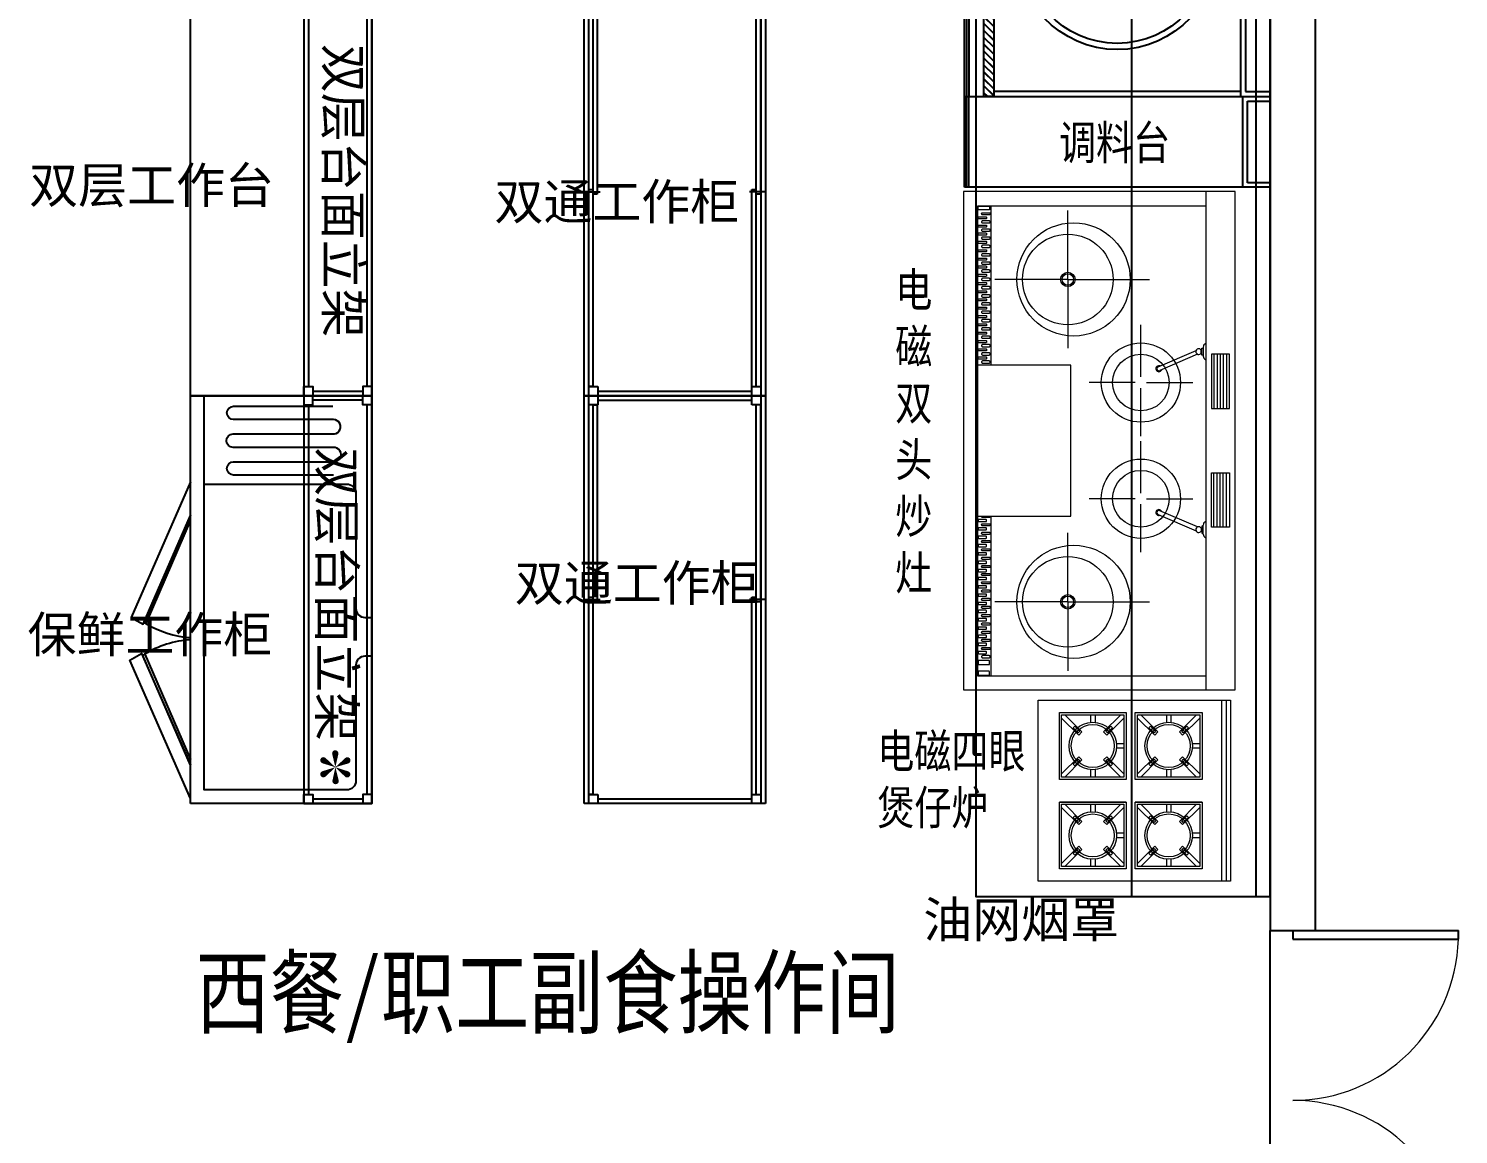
# Model space of a CAD drawing. Extents: x 1158414 to 1597620, y -840005 to -760676.
# Drawn here: x 1525331 to 1531644, y -813699 to -808817 of the extents above; entities that cross this region are included whole.
import ezdxf

# ---------------------------------------------------------------- set-up
doc = ezdxf.new("R2010")
doc.units = 0
doc.header["$LTSCALE"] = 1000
for name, color, linetype in [('PUB_STRM', 4, 'Continuous'), ('PUB_TEXT', 7, 'Continuous'), ('WALL', 6, 'Continuous'), ('WINDOW', 4, 'Continuous'), ('WS_厨房设备', 1, 'Continuous'), ('产品名称', 7, 'Continuous'), ('厨房设备', 7, 'Continuous'), ('家具内线', 8, 'Continuous'), ('新设备', 4, 'Continuous')]:
    doc.layers.add(name, color=color, linetype=linetype)
doc.styles.get("Standard").update_dxf_attribs({"font": '', "width": 0.8})
doc.styles.add('WMF-宋体1', font='')
doc.styles.get('Standard').set_extended_font_data('SimSun')
doc.styles.get('WMF-宋体1').set_extended_font_data('SimSun')

# ---------------------------------------------------------------- blocks, each defined once
blk = doc.blocks.new('*U39')
at = {"linetype": 'Continuous'}
for p, q in [((0, 0), (0, 800)), ((0, 800), (1800, 800)), ((1800, 800), (1800, 0)), ((1800, 0), (0, 0))]:
    blk.add_line(p, q, dxfattribs=at)
at = {"color": 1, "linetype": 'Continuous'}
blk.add_line((0, 800), (1800, 800), dxfattribs=at)
at = {"color": 252}
for p, q in [((0, 780), (40, 780)), ((0, 780), (1800, 780)), ((40, 780), (40, 740)), ((40, 778), (910, 778)), ((40, 778), (40, 760)), ((910, 760), (40, 760)), ((890, 740), (890, 758)), ((890, 758), (1760, 758)), ((910, 778), (910, 760)), ((1760, 740), (1760, 780)), ((40, 740), (0, 740)), ((20, 60), (20, 740)), ((1760, 740), (890, 740)), ((1800, 740), (1760, 740)), ((1780, 60), (1780, 740)), ((0, 60), (40, 60)), ((40, 20), (0, 20)), ((1800, 20), (0, 20)), ((40, 60), (40, 20)), ((40, 40), (40, 58)), ((40, 58), (910, 58)), ((910, 40), (40, 40)), ((890, 20), (890, 38)), ((890, 38), (1760, 38)), ((1760, 20), (890, 20)), ((910, 58), (910, 40)), ((1760, 20), (1760, 60)), ((1760, 60), (1800, 60)), ((1760, 38), (1760, 20)), ((1800, 20), (1760, 20))]:
    blk.add_line(p, q, dxfattribs=at)
at = {"color": 2, "linetype": 'Continuous'}
for p, q in [((900, 800), (900, 730)), ((900, 0), (900, 70))]:
    blk.add_line(p, q, dxfattribs=at)
at = {"color": 18, "linetype": 'Continuous'}
for p, q in [((0, 20), (0, 60)), ((1800, 60), (1800, 20))]:
    blk.add_line(p, q, dxfattribs=at)
blk = doc.blocks.new('snow')
at = {"lineweight": -3}
for points in [[(-17.9, 57.6, 1.234515), (-40.7, 42.8), (0, 0)], [(41.4, 43.9, 1.234515), (17.3, 56.5), (0, 0)], [(-59, 12.7, 1.234515), (-57.3, -14.5), (0, 0)], [(0, 0), (-41.2, -42.4, 1.234515), (-18.5, -57.4)], [(0, 0), (57.6, -13.2, 1.234515), (58.7, 14)], [(0, 0), (16.7, -56.7, 1.234515), (41, -44.3)]]:
    blk.add_hatch(color=5, dxfattribs=at).paths.add_polyline_path(points)
blk = doc.blocks.new('*U41')
at = {"color": 252}
for points in [[(22.3, 800), (632.2, 1068), (662.2, 1016.1), (170.6, 800)], [(168.9, 800), (653.8, 1011.2), (658.8, 1002.6), (193.8, 800)], [(1419.9, 800), (821, 1061.7), (791, 1009.8), (1271, 800)], [(1272.7, 800), (799.4, 1004.9), (794.4, 996.3), (1247.7, 800)]]:
    blk.add_lwpolyline(points, dxfattribs=at)
blk.add_lwpolyline([(0, 800), (1800, 800), (1800, 0), (0, 0)], close=True)
blk.add_lwpolyline([(1410, 740), (1410, 110, -0.414214), (1370, 70), (861.2, 70, 0.414214), (821.2, 30), (821.2, 0), (649.9, 0), (649.9, 30, 0.414214), (609.9, 70), (100, 70, -0.414214), (60, 110), (60, 740), (1800, 740)], format="xyb", dxfattribs=at)
at = {"color": 252, "linetype": 'Continuous', "ltscale": 10}
blk.add_lwpolyline([(1449.6, 168.8), (1449.6, 609.9, -1), (1508.6, 609.9), (1508.6, 171.2, 1.131084), (1571.9, 171.2), (1571.9, 612.3, -1), (1631, 612.3), (1631, 173.6, 1.048941), (1694.5, 168.8), (1694.5, 609.9, -1), (1753.6, 609.9), (1753.6, 171.3)], format="xyb", dxfattribs=at)
at = {"color": 252, "linetype": 'Continuous', "ltscale": 5}
for centre, radius, start, end in [((273.5, 770.8), 450.1, 3.71948, 31.18303), ((1171.5, 770.1), 440.4, 148.81697, 176.11072)]:
    blk.add_arc(centre, radius, start, end, dxfattribs=at)
at = {"color": 252}
blk.add_blockref('snow', (159.9, 160.8), dxfattribs=at)
blk = doc.blocks.new('Custom_92')
for p, q in [((0, 300), (0, 0)), ((1800, 300), (0, 300)), ((1800, 0), (1800, 300)), ((0, 0), (1800, 0))]:
    blk.add_line(p, q)
at = {"color": 252}
for p, q in [((0, 300), (0, 300)), ((20, 260), (20, 40)), ((1760, 280), (40, 280)), ((1780, 40), (1780, 260)), ((40, 20), (1760, 20))]:
    blk.add_line(p, q, dxfattribs=at)
for points in [[(0, 300), (40, 300), (40, 260), (0, 260)], [(1800, 300), (1760, 300), (1760, 260), (1800, 260)], [(0, 0), (40, 0), (40, 40), (0, 40)], [(1800, 0), (1760, 0), (1760, 40), (1800, 40)]]:
    blk.add_lwpolyline(points, close=True, dxfattribs=at)
blk = doc.blocks.new('*U42')
at = {"linetype": 'Continuous'}
for p, q in [((0, 0), (0, 800)), ((0, 800), (1800, 800)), ((1800, 800), (1800, 0)), ((1800, 0), (0, 0))]:
    blk.add_line(p, q, dxfattribs=at)
blk = doc.blocks.new('*U110')
at = {"color": 252}
for p, q in [((0, 612.6), (5900, 612.6)), ((0, 62.5), (5900, 62.5))]:
    blk.add_line(p, q, dxfattribs=at)
blk.add_lwpolyline([(0, 1300), (5900, 1300), (5900, 0), (0, 0)], close=True, dxfattribs=at)
blk = doc.blocks.new('$DorLib2D$00000002')
for p, q in [((-0.5, 0), (-0.5, 0.4875)), ((-0.475, 0.4875), (-0.5, 0.4875)), ((-0.475, 0), (-0.475, 0.4875)), ((0.475, 0), (0.475, 0.4875)), ((0.475, 0.4875), (0.5, 0.4875)), ((0.5, 0), (0.5, 0.4875)), ((-0.5, 0), (-0.475, 0)), ((0.5, 0), (0.475, 0))]:
    blk.add_line(p, q)
at = {"lineweight": 13}
for centre, start, end in [((-0.4875, 0), 0, 88.5307), ((0.4875, 0), 91.4693, 180)]:
    blk.add_arc(centre, 0.4875, start, end, dxfattribs=at)
blk = doc.blocks.new('摇摆水嘴')
at = {"color": 252}
for p, q in [((96.1, 269.7), (96.1, 124.9)), ((116.1, 269.7), (116.1, 124.9))]:
    blk.add_line(p, q, dxfattribs=at)
blk.add_lwpolyline([(120.5, 114.3), (120.5, 94.7), (91.6, 94.7), (91.6, 114.3)], dxfattribs=at)
blk.add_lwpolyline([(82.2, 94.7), (130, 94.7), (130, 80.3), (82.2, 80.3)], close=True, dxfattribs=at)
for centre, radius in [((106.3, 280.5), 14.6), ((106.3, 280.5), 9.98), ((106.1, 114.3), 14.6), ((106.1, 114.3), 9.98)]:
    blk.add_circle(centre, radius, dxfattribs=at)
blk = doc.blocks.new('A$C3CDE3A88')
at = {"layer": 'WS_厨房设备'}
h = blk.add_hatch(dxfattribs=at)
h.set_pattern_fill('JIS_LC_20', color=4, angle=90, style=0)
h.set_pattern_definition([(135, (1000, 100), (-14.14214, -14.14214), []), (135, (1000, 100.4), (-14.14214, -14.14214), [])])
h.paths.add_polyline_path([(80, 0), (80, 1200), (120, 1200), (120, 0)])
at = {"layer": 'WS_厨房设备', "color": 4}
for p, q in [((0, 0), (0, 1200)), ((0, 1200), (1250, 1200)), ((10, 0), (10, 1200)), ((20, 0), (20, 1200)), ((1130, 1180), (120, 1180)), ((1130, 1180), (120, 1180)), ((1130, 0), (1130, 1200)), ((1250, 1180), (1150, 1180)), ((1150, 1180), (1150, 20.8)), ((1250, 1200), (1250, 0)), ((1130, 20), (120, 20)), ((1150, 20.8), (1250, 20.8)), ((0, 0), (1250, 0))]:
    blk.add_line(p, q, dxfattribs=at)
blk.add_lwpolyline([(80, 0), (80, 1200), (120, 1200), (120, 0)], close=True, dxfattribs=at)
for radius in [422, 397.7]:
    blk.add_circle((625, 606.8), radius, dxfattribs=at)
at = {"layer": 'WS_厨房设备', "color": 4, "xscale": -1, "rotation": 90}
blk.add_blockref('摇摆水嘴', (1210.3, 562.8), dxfattribs=at)
blk = doc.blocks.new('A$C7BD75608')
at = {"layer": 'PUB_STRM'}
for p, q in [((0, 0), (0, 400)), ((0, 400), (1350, 400)), ((10, 0), (10, 400)), ((20, 0), (20, 400)), ((1230, 0), (1230, 400)), ((1250, 20), (1250, 380)), ((1250, 380), (1350, 380)), ((1350, 400), (1350, 0)), ((1350, 20), (1250, 20)), ((1350, 0), (0, 0))]:
    blk.add_line(p, q, dxfattribs=at)
blk = doc.blocks.new('b10')
at = {"lineweight": 13}
for p, q in [((-461.9, -438.6), (-461.9, 411.4)), ((-461.9, 411.4), (338.1, 411.4)), ((-461.9, 391.4), (338.1, 391.4)), ((338.1, 411.4), (338.1, -438.6)), ((-461.9, 371.4), (338.1, 371.4)), ((-406.9, 285.2), (-111.9, 285.2)), ((-406.9, -9.8), (-406.9, 285.2)), ((-396.9, 275.2), (-121.9, 275.2)), ((-396.9, 0.2), (-396.9, 275.2)), ((-396.9, 261), (-321.2, 185.4)), ((-382.8, 275.2), (-307.1, 199.5)), ((-269.4, 275.2), (-269.4, 242.2)), ((-249.4, 275.2), (-249.4, 242.2)), ((-136, 275.2), (-211.7, 199.5)), ((-121.9, 261), (-197.6, 185.4)), ((-121.9, 275.2), (-121.9, 0.2)), ((-111.9, 285.2), (-111.9, -9.8)), ((-11.9, 285.2), (283.1, 285.2)), ((-11.9, 285.2), (-11.9, -9.8)), ((-11.9, -9.8), (-11.9, 285.2)), ((-1.9, 275.2), (273.1, 275.2)), ((-1.9, 0.2), (-1.9, 275.2)), ((-1.9, 261), (73.8, 185.4)), ((12.2, 275.2), (87.9, 199.5)), ((125.6, 275.2), (125.6, 242.2)), ((145.6, 275.2), (145.6, 242.2)), ((259, 275.2), (183.3, 199.5)), ((273.1, 261), (197.4, 185.4)), ((273.1, 275.2), (273.1, 0.2)), ((278.1, 285.2), (281.1, 285.2)), ((283.1, 285.2), (283.1, -9.8)), ((-339.3, 224.6), (-346.3, 217.6)), ((-324.1, 195.3), (-346.3, 217.6)), ((-317, 202.4), (-339.3, 224.6)), ((-317, 202.4), (-324.1, 195.3)), ((-307.1, 199.5), (-321.2, 185.4)), ((-211.7, 199.5), (-197.6, 185.4)), ((-201.8, 202.4), (-179.5, 224.6)), ((-194.7, 195.3), (-201.8, 202.4)), ((-172.5, 217.6), (-194.7, 195.3)), ((-179.5, 224.6), (-172.5, 217.6)), ((55.7, 224.6), (48.7, 217.6)), ((70.9, 195.3), (48.7, 217.6)), ((78, 202.4), (55.7, 224.6)), ((78, 202.4), (70.9, 195.3)), ((87.9, 199.5), (73.8, 185.4)), ((183.3, 199.5), (197.4, 185.4)), ((193.2, 202.4), (215.5, 224.6)), ((200.3, 195.3), (193.2, 202.4)), ((222.5, 217.6), (200.3, 195.3)), ((215.5, 224.6), (222.5, 217.6)), ((-396.9, 147.7), (-363.9, 147.7)), ((-396.9, 127.7), (-363.9, 127.7)), ((-154.9, 147.7), (-121.9, 147.7)), ((-154.9, 127.7), (-121.9, 127.7)), ((-1.9, 147.7), (31.1, 147.7)), ((-1.9, 127.7), (31.1, 127.7)), ((240.1, 147.7), (273.1, 147.7)), ((240.1, 127.7), (273.1, 127.7)), ((-321.2, 90), (-396.9, 14.3)), ((-307.1, 75.9), (-382.8, 0.2)), ((-346.3, 57.8), (-324.1, 80.1)), ((-317, 73), (-339.3, 50.8)), ((-324.1, 80.1), (-317, 73)), ((-307.1, 75.9), (-321.2, 90)), ((-211.7, 75.9), (-197.6, 90)), ((-211.7, 75.9), (-136, 0.2)), ((-201.8, 73), (-194.7, 80.1)), ((-179.5, 50.8), (-201.8, 73)), ((-197.6, 90), (-121.9, 14.3)), ((-194.7, 80.1), (-172.5, 57.8)), ((73.8, 90), (-1.9, 14.3)), ((87.9, 75.9), (12.2, 0.2)), ((48.7, 57.8), (70.9, 80.1)), ((78, 73), (55.7, 50.8)), ((70.9, 80.1), (78, 73)), ((87.9, 75.9), (73.8, 90)), ((183.3, 75.9), (197.4, 90)), ((183.3, 75.9), (259, 0.2)), ((193.2, 73), (200.3, 80.1)), ((215.5, 50.8), (193.2, 73)), ((197.4, 90), (273.1, 14.3)), ((200.3, 80.1), (222.5, 57.8)), ((-121.9, 0.2), (-396.9, 0.2)), ((-339.3, 50.8), (-346.3, 57.8)), ((-172.5, 57.8), (-179.5, 50.8)), ((273.1, 0.2), (-1.9, 0.2)), ((55.7, 50.8), (48.7, 57.8)), ((222.5, 57.8), (215.5, 50.8)), ((-111.9, -9.8), (-406.9, -9.8)), ((-406.9, -49.8), (-111.9, -49.8)), ((-406.9, -344.8), (-406.9, -49.8)), ((-396.9, -59.8), (-121.9, -59.8)), ((-396.9, -334.8), (-396.9, -59.8)), ((-382.8, -59.8), (-307.1, -135.5)), ((-269.4, -59.8), (-269.4, -92.8)), ((-249.4, -59.8), (-249.4, -92.8)), ((-136, -59.8), (-211.7, -135.5)), ((-121.9, -59.8), (-121.9, -334.8)), ((-111.9, -49.8), (-111.9, -344.8)), ((283.1, -9.8), (-11.9, -9.8)), ((-11.9, -344.8), (-11.9, -49.8)), ((-11.9, -49.8), (-11.9, -344.8)), ((-11.9, -49.8), (283.1, -49.8)), ((-1.9, -334.8), (-1.9, -59.8)), ((-1.9, -59.8), (273.1, -59.8)), ((12.2, -59.8), (87.9, -135.5)), ((125.6, -59.8), (125.6, -92.8)), ((145.6, -59.8), (145.6, -92.8)), ((259, -59.8), (183.3, -135.5)), ((273.1, -59.8), (273.1, -334.8)), ((283.1, -49.8), (283.1, -344.8)), ((-396.9, -74), (-321.2, -149.6)), ((-339.3, -110.4), (-346.3, -117.4)), ((-324.1, -139.7), (-346.3, -117.4)), ((-317, -132.6), (-339.3, -110.4)), ((-201.8, -132.6), (-179.5, -110.4)), ((-121.9, -74), (-197.6, -149.6)), ((-172.5, -117.4), (-194.7, -139.7)), ((-179.5, -110.4), (-172.5, -117.4)), ((-1.9, -74), (73.8, -149.6)), ((55.7, -110.4), (48.7, -117.4)), ((70.9, -139.7), (48.7, -117.4)), ((78, -132.6), (55.7, -110.4)), ((193.2, -132.6), (215.5, -110.4)), ((273.1, -74), (197.4, -149.6)), ((222.5, -117.4), (200.3, -139.7)), ((215.5, -110.4), (222.5, -117.4)), ((-396.9, -187.3), (-363.9, -187.3)), ((-317, -132.6), (-324.1, -139.7)), ((-307.1, -135.5), (-321.2, -149.6)), ((-211.7, -135.5), (-197.6, -149.6)), ((-194.7, -139.7), (-201.8, -132.6)), ((-154.9, -187.3), (-121.9, -187.3)), ((-1.9, -187.3), (31.1, -187.3)), ((78, -132.6), (70.9, -139.7)), ((87.9, -135.5), (73.8, -149.6)), ((183.3, -135.5), (197.4, -149.6)), ((200.3, -139.7), (193.2, -132.6)), ((240.1, -187.3), (273.1, -187.3)), ((-396.9, -207.3), (-363.9, -207.3)), ((-321.2, -245), (-396.9, -320.7)), ((-307.1, -259.1), (-321.2, -245)), ((-211.7, -259.1), (-197.6, -245)), ((-197.6, -245), (-121.9, -320.7)), ((-154.9, -207.3), (-121.9, -207.3)), ((-1.9, -207.3), (31.1, -207.3)), ((73.8, -245), (-1.9, -320.7)), ((87.9, -259.1), (73.8, -245)), ((183.3, -259.1), (197.4, -245)), ((197.4, -245), (273.1, -320.7)), ((240.1, -207.3), (273.1, -207.3)), ((-307.1, -259.1), (-382.8, -334.8)), ((-346.3, -277.2), (-324.1, -254.9)), ((-339.3, -284.2), (-346.3, -277.2)), ((-317, -262), (-339.3, -284.2)), ((-324.1, -254.9), (-317, -262)), ((-211.7, -259.1), (-136, -334.8)), ((-201.8, -262), (-194.7, -254.9)), ((-179.5, -284.2), (-201.8, -262)), ((-194.7, -254.9), (-172.5, -277.2)), ((-172.5, -277.2), (-179.5, -284.2)), ((87.9, -259.1), (12.2, -334.8)), ((48.7, -277.2), (70.9, -254.9)), ((55.7, -284.2), (48.7, -277.2)), ((78, -262), (55.7, -284.2)), ((70.9, -254.9), (78, -262)), ((183.3, -259.1), (259, -334.8)), ((193.2, -262), (200.3, -254.9)), ((215.5, -284.2), (193.2, -262)), ((200.3, -254.9), (222.5, -277.2)), ((222.5, -277.2), (215.5, -284.2)), ((-111.9, -344.8), (-406.9, -344.8)), ((-121.9, -334.8), (-396.9, -334.8)), ((283.1, -344.8), (-11.9, -344.8)), ((273.1, -334.8), (-1.9, -334.8)), ((338.1, -438.6), (-461.9, -438.6))]:
    blk.add_line(p, q, dxfattribs=at)
for centre, radius in [((-259.4, 137.7), 105), ((-259.4, 137.7), 95), ((135.6, 137.7), 105), ((135.6, 137.7), 95), ((-259.4, -197.3), 105), ((-259.4, -197.3), 95), ((135.6, -197.3), 105), ((135.6, -197.3), 95)]:
    blk.add_circle(centre, radius, dxfattribs=at)
blk = doc.blocks.new('1cz2')
at = {"lineweight": 13}
for p, q in [((0, 0), (0, -1200)), ((2200, 0), (0, 0)), ((2200, -1200), (2200, 0)), ((718, -25.6), (718, -105.6)), ((958, -25.6), (718, -25.6)), ((718, -39.3), (958, -39.3)), ((718, -53.1), (958, -53.1)), ((958, -105.6), (958, -25.6)), ((1242, -25.6), (1482, -25.6)), ((1242, -105.6), (1242, -25.6)), ((1482, -39.3), (1242, -39.3)), ((1482, -53.1), (1242, -53.1)), ((1482, -25.6), (1482, -105.6)), ((718, -66.9), (958, -66.9)), ((718, -66.9), (958, -66.9)), ((718, -80.6), (958, -80.6)), ((718, -94.4), (958, -94.4)), ((718, -105.6), (958, -105.6)), ((1482, -66.9), (1242, -66.9)), ((1482, -66.9), (1242, -66.9)), ((1482, -80.6), (1242, -80.6)), ((1482, -94.4), (1242, -94.4)), ((1482, -105.6), (1242, -105.6)), ((0, -130), (2200, -130)), ((64.6, -130), (64.6, -1138.8)), ((687, -142.3), (727, -142.3)), ((700.4, -150.8), (700.4, -147.4)), ((713.7, -150.8), (713.7, -147.4)), ((843.5, -391.9), (843.5, -187.8)), ((1356.5, -391.9), (1356.5, -187.8)), ((1513, -142.3), (1473, -142.3)), ((1486.3, -150.8), (1486.3, -147.4)), ((1499.6, -150.8), (1499.6, -147.4)), ((2138.7, -1138.8), (2138.7, -130)), ((388.4, -739.4), (388.4, -378.5)), ((1811.6, -739.4), (1811.6, -378.5)), ((818.8, -416.7), (589, -416.7)), ((843.5, -441.5), (843.5, -645.6)), ((1080.1, -416.7), (868.3, -416.7)), ((1331.7, -416.7), (1101.9, -416.7)), ((1356.5, -441.5), (1356.5, -645.6)), ((1593, -416.7), (1381.2, -416.7)), ((388.4, -739.4), (84.3, -739.4)), ((388.4, -739.4), (692.5, -739.4)), ((388.4, -739.4), (388.4, -1061.9)), ((1433.1, -726.6), (766.9, -726.6)), ((766.9, -726.6), (766.9, -1138.8)), ((1433.1, -1138.8), (1433.1, -726.6)), ((1811.6, -739.4), (1507.5, -739.4)), ((1811.6, -739.4), (2115.7, -739.4)), ((1811.6, -739.4), (1811.6, -1061.9)), ((64.6, -1078.8), (766.9, -1078.8)), ((64.6, -1138.8), (64.6, -1088.8)), ((1433.1, -1078.8), (2138.7, -1078.8)), ((64.6, -1138.8), (2138.7, -1138.8)), ((743, -1138.8), (1409.3, -1138.8)), ((855.6, -1138.8), (1347.7, -1138.8)), ((0, -1200), (2200, -1200))]:
    blk.add_line(p, q, dxfattribs=at)
for points in [[(691.4, -142.3), (722.6, -142.3), (722.6, -147.4), (691.4, -147.4)], [(1508.6, -142.3), (1477.4, -142.3), (1477.4, -147.4), (1508.6, -147.4)]]:
    blk.add_lwpolyline(points, close=True, dxfattribs=at)
for points in [[(713.7, -150.8), (700.4, -150.8)], [(774.2, -340.8), (702.2, -173.3)], [(718.8, -166.2), (718.8, -166.2), (790.7, -333.7)], [(1481.2, -166.2), (1481.2, -166.2), (1409.3, -333.7)], [(1425.8, -340.8), (1497.8, -173.3)], [(1486.3, -150.8), (1499.6, -150.8)]]:
    blk.add_lwpolyline(points, dxfattribs=at)
for points in [[(64.6, -1085.7), (79.7, -1085.7, -0.414214), (81.7, -1087.7), (81.7, -1132.6, -0.414214), (79.7, -1134.6), (64.6, -1134.6)], [(97.7, -1082.1), (99.3, -1082.1, -0.414214), (103.3, -1086.1), (103.3, -1115.8, -0.414214), (99.3, -1119.8), (97.7, -1119.8, -0.414214), (93.7, -1115.8), (93.7, -1086.1, -0.414214)], [(115.6, -1097.8), (117.2, -1097.8, -0.414214), (121.2, -1101.8), (121.2, -1131.5, -0.414214), (117.2, -1135.5), (115.6, -1135.5, -0.414214), (111.6, -1131.5), (111.6, -1101.8, -0.414214)], [(135.1, -1082.1), (133.5, -1082.1, 0.414214), (129.5, -1086.1), (129.5, -1115.8, 0.414214), (133.5, -1119.8), (135.1, -1119.8, 0.414214), (139.1, -1115.8), (139.1, -1086.1, 0.414214)], [(152.2, -1097.8), (153.8, -1097.8, -0.414214), (157.8, -1101.8), (157.8, -1131.5, -0.414214), (153.8, -1135.5), (152.2, -1135.5, -0.414214), (148.2, -1131.5), (148.2, -1101.8, -0.414214)], [(171.7, -1082.1), (170.1, -1082.1, 0.414214), (166.1, -1086.1), (166.1, -1115.8, 0.414214), (170.1, -1119.8), (171.7, -1119.8, 0.414214), (175.7, -1115.8), (175.7, -1086.1, 0.414214)], [(187.2, -1097.8), (188.8, -1097.8, -0.414214), (192.8, -1101.8), (192.8, -1131.5, -0.414214), (188.8, -1135.5), (187.2, -1135.5, -0.414214), (183.2, -1131.5), (183.2, -1101.8, -0.414214)], [(206.7, -1082.1), (205.1, -1082.1, 0.414214), (201.1, -1086.1), (201.1, -1115.8, 0.414214), (205.1, -1119.8), (206.7, -1119.8, 0.414214), (210.7, -1115.8), (210.7, -1086.1, 0.414214)], [(223.8, -1097.8), (225.4, -1097.8, -0.414214), (229.4, -1101.8), (229.4, -1131.5, -0.414214), (225.4, -1135.5), (223.8, -1135.5, -0.414214), (219.8, -1131.5), (219.8, -1101.8, -0.414214)], [(243.3, -1082.1), (241.7, -1082.1, 0.414214), (237.7, -1086.1), (237.7, -1115.8, 0.414214), (241.7, -1119.8), (243.3, -1119.8, 0.414214), (247.3, -1115.8), (247.3, -1086.1, 0.414214)], [(261.2, -1097.8), (262.8, -1097.8, -0.414214), (266.8, -1101.8), (266.8, -1131.5, -0.414214), (262.8, -1135.5), (261.2, -1135.5, -0.414214), (257.2, -1131.5), (257.2, -1101.8, -0.414214)], [(280.7, -1082.1), (279.1, -1082.1, 0.414214), (275.1, -1086.1), (275.1, -1115.8, 0.414214), (279.1, -1119.8), (280.7, -1119.8, 0.414214), (284.7, -1115.8), (284.7, -1086.1, 0.414214)], [(297.8, -1097.8), (299.4, -1097.8, -0.414214), (303.4, -1101.8), (303.4, -1131.5, -0.414214), (299.4, -1135.5), (297.8, -1135.5, -0.414214), (293.8, -1131.5), (293.8, -1101.8, -0.414214)], [(317.3, -1082.1), (315.7, -1082.1, 0.414214), (311.7, -1086.1), (311.7, -1115.8, 0.414214), (315.7, -1119.8), (317.3, -1119.8, 0.414214), (321.3, -1115.8), (321.3, -1086.1, 0.414214)], [(332.8, -1097.8), (334.4, -1097.8, -0.414214), (338.4, -1101.8), (338.4, -1131.5, -0.414214), (334.4, -1135.5), (332.8, -1135.5, -0.414214), (328.8, -1131.5), (328.8, -1101.8, -0.414214)], [(352.3, -1082.1), (350.7, -1082.1, 0.414214), (346.7, -1086.1), (346.7, -1115.8, 0.414214), (350.7, -1119.8), (352.3, -1119.8, 0.414214), (356.3, -1115.8), (356.3, -1086.1, 0.414214)], [(369.4, -1097.8), (371, -1097.8, -0.414214), (375, -1101.8), (375, -1131.5, -0.414214), (371, -1135.5), (369.4, -1135.5, -0.414214), (365.4, -1131.5), (365.4, -1101.8, -0.414214)], [(388.9, -1082.1), (387.3, -1082.1, 0.414214), (383.3, -1086.1), (383.3, -1115.8, 0.414214), (387.3, -1119.8), (388.9, -1119.8, 0.414214), (392.9, -1115.8), (392.9, -1086.1, 0.414214)], [(406, -1097.8), (407.6, -1097.8, -0.414214), (411.6, -1101.8), (411.6, -1131.5, -0.414214), (407.6, -1135.5), (406, -1135.5, -0.414214), (402, -1131.5), (402, -1101.8, -0.414214)], [(425.5, -1082.1), (423.9, -1082.1, 0.414214), (419.9, -1086.1), (419.9, -1115.8, 0.414214), (423.9, -1119.8), (425.5, -1119.8, 0.414214), (429.5, -1115.8), (429.5, -1086.1, 0.414214)], [(442.6, -1097.8), (444.2, -1097.8, -0.414214), (448.2, -1101.8), (448.2, -1131.5, -0.414214), (444.2, -1135.5), (442.6, -1135.5, -0.414214), (438.6, -1131.5), (438.6, -1101.8, -0.414214)], [(462.1, -1082.1), (460.5, -1082.1, 0.414214), (456.5, -1086.1), (456.5, -1115.8, 0.414214), (460.5, -1119.8), (462.1, -1119.8, 0.414214), (466.1, -1115.8), (466.1, -1086.1, 0.414214)], [(477.6, -1097.8), (479.2, -1097.8, -0.414214), (483.2, -1101.8), (483.2, -1131.5, -0.414214), (479.2, -1135.5), (477.6, -1135.5, -0.414214), (473.6, -1131.5), (473.6, -1101.8, -0.414214)], [(497.1, -1082.1), (495.5, -1082.1, 0.414214), (491.5, -1086.1), (491.5, -1115.8, 0.414214), (495.5, -1119.8), (497.1, -1119.8, 0.414214), (501.1, -1115.8), (501.1, -1086.1, 0.414214)], [(514.2, -1097.8), (515.8, -1097.8, -0.414214), (519.8, -1101.8), (519.8, -1131.5, -0.414214), (515.8, -1135.5), (514.2, -1135.5, -0.414214), (510.2, -1131.5), (510.2, -1101.8, -0.414214)], [(533.7, -1082.1), (532.1, -1082.1, 0.414214), (528.1, -1086.1), (528.1, -1115.8, 0.414214), (532.1, -1119.8), (533.7, -1119.8, 0.414214), (537.7, -1115.8), (537.7, -1086.1, 0.414214)], [(551.6, -1097.8), (553.2, -1097.8, -0.414214), (557.2, -1101.8), (557.2, -1131.5, -0.414214), (553.2, -1135.5), (551.6, -1135.5, -0.414214), (547.6, -1131.5), (547.6, -1101.8, -0.414214)], [(571.1, -1082.1), (569.5, -1082.1, 0.414214), (565.5, -1086.1), (565.5, -1115.8, 0.414214), (569.5, -1119.8), (571.1, -1119.8, 0.414214), (575.1, -1115.8), (575.1, -1086.1, 0.414214)], [(588.2, -1097.8), (589.8, -1097.8, -0.414214), (593.8, -1101.8), (593.8, -1131.5, -0.414214), (589.8, -1135.5), (588.2, -1135.5, -0.414214), (584.2, -1131.5), (584.2, -1101.8, -0.414214)], [(607.6, -1082.1), (606.1, -1082.1, 0.414214), (602.1, -1086.1), (602.1, -1115.8, 0.414214), (606.1, -1119.8), (607.6, -1119.8, 0.414214), (611.6, -1115.8), (611.6, -1086.1, 0.414214)], [(624.8, -1097.8), (626.3, -1097.8, -0.414214), (630.3, -1101.8), (630.3, -1131.5, -0.414214), (626.3, -1135.5), (624.8, -1135.5, -0.414214), (620.8, -1131.5), (620.8, -1101.8, -0.414214)], [(644.2, -1082.1), (642.7, -1082.1, 0.414214), (638.7, -1086.1), (638.7, -1115.8, 0.414214), (642.7, -1119.8), (644.2, -1119.8, 0.414214), (648.2, -1115.8), (648.2, -1086.1, 0.414214)], [(662.1, -1097.8), (663.7, -1097.8, -0.414214), (667.7, -1101.8), (667.7, -1131.5, -0.414214), (663.7, -1135.5), (662.1, -1135.5, -0.414214), (658.1, -1131.5), (658.1, -1101.8, -0.414214)], [(681.6, -1082.1), (680, -1082.1, 0.414214), (676, -1086.1), (676, -1115.8, 0.414214), (680, -1119.8), (681.6, -1119.8, 0.414214), (685.6, -1115.8), (685.6, -1086.1, 0.414214)], [(698.7, -1097.8), (700.3, -1097.8, -0.414214), (704.3, -1101.8), (704.3, -1131.5, -0.414214), (700.3, -1135.5), (698.7, -1135.5, -0.414214), (694.7, -1131.5), (694.7, -1101.8, -0.414214)], [(718.2, -1082.1), (716.6, -1082.1, 0.414214), (712.6, -1086.1), (712.6, -1115.8, 0.414214), (716.6, -1119.8), (718.2, -1119.8, 0.414214), (722.2, -1115.8), (722.2, -1086.1, 0.414214)], [(734.5, -1097.8), (736.1, -1097.8, -0.414214), (740.1, -1101.8), (740.1, -1131.5, -0.414214), (736.1, -1135.5), (734.5, -1135.5, -0.414214), (730.5, -1131.5), (730.5, -1101.8, -0.414214)], [(754, -1082.1), (752.4, -1082.1, 0.414214), (748.4, -1086.1), (748.4, -1115.8, 0.414214), (752.4, -1119.8), (754, -1119.8, 0.414214), (758, -1115.8), (758, -1086.1, 0.414214)], [(1453.6, -1097.8), (1452, -1097.8, 0.414214), (1448, -1101.8), (1448, -1131.5, 0.414214), (1452, -1135.5), (1453.6, -1135.5, 0.414214), (1457.6, -1131.5), (1457.6, -1101.8, 0.414214)], [(1470.7, -1082.1), (1472.3, -1082.1, -0.414214), (1476.3, -1086.1), (1476.3, -1115.8, -0.414214), (1472.3, -1119.8), (1470.7, -1119.8, -0.414214), (1466.7, -1115.8), (1466.7, -1086.1, -0.414214)], [(1490.2, -1097.8), (1488.6, -1097.8, 0.414214), (1484.6, -1101.8), (1484.6, -1131.5, 0.414214), (1488.6, -1135.5), (1490.2, -1135.5, 0.414214), (1494.2, -1131.5), (1494.2, -1101.8, 0.414214)], [(1508.1, -1082.1), (1509.7, -1082.1, -0.414214), (1513.7, -1086.1), (1513.7, -1115.8, -0.414214), (1509.7, -1119.8), (1508.1, -1119.8, -0.414214), (1504.1, -1115.8), (1504.1, -1086.1, -0.414214)], [(1527.6, -1097.8), (1526, -1097.8, 0.414214), (1522, -1101.8), (1522, -1131.5, 0.414214), (1526, -1135.5), (1527.6, -1135.5, 0.414214), (1531.6, -1131.5), (1531.6, -1101.8, 0.414214)], [(1544.7, -1082.1), (1546.3, -1082.1, -0.414214), (1550.3, -1086.1), (1550.3, -1115.8, -0.414214), (1546.3, -1119.8), (1544.7, -1119.8, -0.414214), (1540.7, -1115.8), (1540.7, -1086.1, -0.414214)], [(1564.2, -1097.8), (1562.6, -1097.8, 0.414214), (1558.6, -1101.8), (1558.6, -1131.5, 0.414214), (1562.6, -1135.5), (1564.2, -1135.5, 0.414214), (1568.2, -1131.5), (1568.2, -1101.8, 0.414214)], [(1581.3, -1082.1), (1582.9, -1082.1, -0.414214), (1586.9, -1086.1), (1586.9, -1115.8, -0.414214), (1582.9, -1119.8), (1581.3, -1119.8, -0.414214), (1577.3, -1115.8), (1577.3, -1086.1, -0.414214)], [(1600.8, -1097.8), (1599.2, -1097.8, 0.414214), (1595.2, -1101.8), (1595.2, -1131.5, 0.414214), (1599.2, -1135.5), (1600.8, -1135.5, 0.414214), (1604.8, -1131.5), (1604.8, -1101.8, 0.414214)], [(1618.7, -1082.1), (1620.2, -1082.1, -0.414214), (1624.2, -1086.1), (1624.2, -1115.8, -0.414214), (1620.2, -1119.8), (1618.7, -1119.8, -0.414214), (1614.7, -1115.8), (1614.7, -1086.1, -0.414214)], [(1638.1, -1097.8), (1636.6, -1097.8, 0.414214), (1632.6, -1101.8), (1632.6, -1131.5, 0.414214), (1636.6, -1135.5), (1638.1, -1135.5, 0.414214), (1642.1, -1131.5), (1642.1, -1101.8, 0.414214)], [(1655.2, -1082.1), (1656.8, -1082.1, -0.414214), (1660.8, -1086.1), (1660.8, -1115.8, -0.414214), (1656.8, -1119.8), (1655.2, -1119.8, -0.414214), (1651.2, -1115.8), (1651.2, -1086.1, -0.414214)], [(1674.7, -1097.8), (1673.1, -1097.8, 0.414214), (1669.1, -1101.8), (1669.1, -1131.5, 0.414214), (1673.1, -1135.5), (1674.7, -1135.5, 0.414214), (1678.7, -1131.5), (1678.7, -1101.8, 0.414214)], [(1690.2, -1082.1), (1691.8, -1082.1, -0.414214), (1695.8, -1086.1), (1695.8, -1115.8, -0.414214), (1691.8, -1119.8), (1690.2, -1119.8, -0.414214), (1686.2, -1115.8), (1686.2, -1086.1, -0.414214)], [(1709.7, -1097.8), (1708.1, -1097.8, 0.414214), (1704.1, -1101.8), (1704.1, -1131.5, 0.414214), (1708.1, -1135.5), (1709.7, -1135.5, 0.414214), (1713.7, -1131.5), (1713.7, -1101.8, 0.414214)], [(1726.8, -1082.1), (1728.4, -1082.1, -0.414214), (1732.4, -1086.1), (1732.4, -1115.8, -0.414214), (1728.4, -1119.8), (1726.8, -1119.8, -0.414214), (1722.8, -1115.8), (1722.8, -1086.1, -0.414214)], [(1746.3, -1097.8), (1744.7, -1097.8, 0.414214), (1740.7, -1101.8), (1740.7, -1131.5, 0.414214), (1744.7, -1135.5), (1746.3, -1135.5, 0.414214), (1750.3, -1131.5), (1750.3, -1101.8, 0.414214)], [(1763.4, -1082.1), (1765, -1082.1, -0.414214), (1769, -1086.1), (1769, -1115.8, -0.414214), (1765, -1119.8), (1763.4, -1119.8, -0.414214), (1759.4, -1115.8), (1759.4, -1086.1, -0.414214)], [(1782.9, -1097.8), (1781.3, -1097.8, 0.414214), (1777.3, -1101.8), (1777.3, -1131.5, 0.414214), (1781.3, -1135.5), (1782.9, -1135.5, 0.414214), (1786.9, -1131.5), (1786.9, -1101.8, 0.414214)], [(1800, -1082.1), (1801.6, -1082.1, -0.414214), (1805.6, -1086.1), (1805.6, -1115.8, -0.414214), (1801.6, -1119.8), (1800, -1119.8, -0.414214), (1796, -1115.8), (1796, -1086.1, -0.414214)], [(1819.5, -1097.8), (1817.9, -1097.8, 0.414214), (1813.9, -1101.8), (1813.9, -1131.5, 0.414214), (1817.9, -1135.5), (1819.5, -1135.5, 0.414214), (1823.5, -1131.5), (1823.5, -1101.8, 0.414214)], [(1835, -1082.1), (1836.6, -1082.1, -0.414214), (1840.6, -1086.1), (1840.6, -1115.8, -0.414214), (1836.6, -1119.8), (1835, -1119.8, -0.414214), (1831, -1115.8), (1831, -1086.1, -0.414214)], [(1854.5, -1097.8), (1852.9, -1097.8, 0.414214), (1848.9, -1101.8), (1848.9, -1131.5, 0.414214), (1852.9, -1135.5), (1854.5, -1135.5, 0.414214), (1858.5, -1131.5), (1858.5, -1101.8, 0.414214)], [(1871.6, -1082.1), (1873.2, -1082.1, -0.414214), (1877.2, -1086.1), (1877.2, -1115.8, -0.414214), (1873.2, -1119.8), (1871.6, -1119.8, -0.414214), (1867.6, -1115.8), (1867.6, -1086.1, -0.414214)], [(1891.1, -1097.8), (1889.5, -1097.8, 0.414214), (1885.5, -1101.8), (1885.5, -1131.5, 0.414214), (1889.5, -1135.5), (1891.1, -1135.5, 0.414214), (1895.1, -1131.5), (1895.1, -1101.8, 0.414214)], [(1909, -1082.1), (1910.6, -1082.1, -0.414214), (1914.6, -1086.1), (1914.6, -1115.8, -0.414214), (1910.6, -1119.8), (1909, -1119.8, -0.414214), (1905, -1115.8), (1905, -1086.1, -0.414214)], [(1928.5, -1097.8), (1926.9, -1097.8, 0.414214), (1922.9, -1101.8), (1922.9, -1131.5, 0.414214), (1926.9, -1135.5), (1928.5, -1135.5, 0.414214), (1932.5, -1131.5), (1932.5, -1101.8, 0.414214)], [(1945.6, -1082.1), (1947.2, -1082.1, -0.414214), (1951.2, -1086.1), (1951.2, -1115.8, -0.414214), (1947.2, -1119.8), (1945.6, -1119.8, -0.414214), (1941.6, -1115.8), (1941.6, -1086.1, -0.414214)], [(1965.1, -1097.8), (1963.5, -1097.8, 0.414214), (1959.5, -1101.8), (1959.5, -1131.5, 0.414214), (1963.5, -1135.5), (1965.1, -1135.5, 0.414214), (1969.1, -1131.5), (1969.1, -1101.8, 0.414214)], [(1980.6, -1082.1), (1982.2, -1082.1, -0.414214), (1986.2, -1086.1), (1986.2, -1115.8, -0.414214), (1982.2, -1119.8), (1980.6, -1119.8, -0.414214), (1976.6, -1115.8), (1976.6, -1086.1, -0.414214)], [(2000.1, -1097.8), (1998.5, -1097.8, 0.414214), (1994.5, -1101.8), (1994.5, -1131.5, 0.414214), (1998.5, -1135.5), (2000.1, -1135.5, 0.414214), (2004.1, -1131.5), (2004.1, -1101.8, 0.414214)], [(2017.2, -1082.1), (2018.8, -1082.1, -0.414214), (2022.8, -1086.1), (2022.8, -1115.8, -0.414214), (2018.8, -1119.8), (2017.2, -1119.8, -0.414214), (2013.2, -1115.8), (2013.2, -1086.1, -0.414214)], [(2036.7, -1097.8), (2035.1, -1097.8, 0.414214), (2031.1, -1101.8), (2031.1, -1131.5, 0.414214), (2035.1, -1135.5), (2036.7, -1135.5, 0.414214), (2040.7, -1131.5), (2040.7, -1101.8, 0.414214)], [(2054.6, -1082.1), (2053, -1082.1, 0.414214), (2049, -1086.1), (2049, -1115.8, 0.414214), (2053, -1119.8), (2054.6, -1119.8, 0.414214), (2058.6, -1115.8), (2058.6, -1086.1, 0.414214)], [(2087.7, -1085.7), (2072.6, -1085.7, 0.414214), (2070.6, -1087.7), (2070.6, -1132.6, 0.414214), (2072.6, -1134.6), (2087.7, -1134.6)], [(2135.4, -1085.7), (2120.3, -1085.7, 0.414214), (2118.3, -1087.7), (2118.3, -1132.6, 0.414214), (2120.3, -1134.6), (2135.4, -1134.6)]]:
    blk.add_lwpolyline(points, format="xyb", close=True, dxfattribs=at)
blk.add_lwpolyline([(1433.1, -1082.2, -0.061813), (1434.1, -1082.1), (1435.7, -1082.1, -0.414214), (1439.7, -1086.1), (1439.7, -1115.8, -0.414214), (1435.7, -1119.8), (1434.1, -1119.8, -0.061813), (1433.1, -1119.6, -0.061813)], format="xyb", dxfattribs=at)
for centre, radius in [((843.5, -416.7), 175), ((1356.5, -416.7), 175), ((843.5, -416.7), 125), ((1356.5, -416.7), 125), ((388.4, -714), 250), ((1811.6, -714), 250), ((388.4, -739.4), 200), ((1811.6, -739.4), 200), ((388.4, -739.4), 31.8), ((388.4, -739.4), 25.1), ((1811.6, -739.4), 31.8), ((1811.6, -739.4), 25.1)]:
    blk.add_circle(centre, radius, dxfattribs=at)
for centre, radius, start, end in [((690.2, -122), 20.6, 202.97892, 261.02543), ((707, -161.6), 12.6, 121.75039, 58.24961), ((723.8, -122), 20.6, 278.97457, 337.02108), ((1476.2, -122), 20.6, 202.97892, 261.02543), ((1493, -161.6), 12.6, 121.75039, 58.24961), ((1509.8, -122), 20.6, 278.97457, 337.02108), ((782.5, -337.2), 13.1, 156.67297, 69.8213), ((782.5, -337.2), 8.99, 203.24713, 23.24713), ((1417.5, -337.2), 13.1, 110.1787, 23.32703), ((1417.5, -337.2), 8.99, 156.75287, 336.75287)]:
    blk.add_arc(centre, radius, start, end, dxfattribs=at)

msp = doc.modelspace()

# ---------------------------------------------------------------- linework, layer by layer
at = {"layer": 'WALL'}
for p, q in [((1530812.8, -800499), (1530812.8, -812799)), ((1531012.8, -812799), (1531012.8, -800499)), ((1530812.8, -812799), (1531012.8, -812799))]:
    msp.add_line(p, q, dxfattribs=at)
at = {"layer": 'WINDOW'}
msp.add_line((1530812.8, -814299), (1530812.8, -812799), dxfattribs=at)

# ---------------------------------------------------------------- block references
at = {"layer": 'WINDOW', "xscale": -1500, "yscale": -1500, "zscale": -1500, "rotation": 90}
msp.add_blockref('$DorLib2D$00000002', (1530912.8, -813549), dxfattribs=at)
at = {"layer": 'WS_厨房设备', "xscale": -1, "rotation": 90}
msp.add_blockref('*U110', (1530812.8, -806749), dxfattribs=at)
at = {"layer": 'WS_厨房设备'}
for name, p, rotation in [('*U42', (1526046.6, -808638), 270), ('Custom_92', (1526846.6, -810438), 90), ('*U39', (1527784.4, -808638), 270), ('*U41', (1526846.6, -812238), 90), ('Custom_92', (1526846.6, -812238), 90), ('*U39', (1527784.4, -810438), 270)]:
    msp.add_blockref(name, p, dxfattribs=dict(at, rotation=rotation))
at = {"layer": '厨房设备', "xscale": 1.080000000074506, "yscale": 1.125, "zscale": 1.08}
msp.add_blockref('A$C3CDE3A88', (1529462.8, -809117.8), dxfattribs=at)
at = {"layer": '厨房设备'}
msp.add_blockref('A$C7BD75608', (1529462.8, -809517.8), dxfattribs=at)
at = {"layer": '新设备', "rotation": 270}
for name, p in [('1cz2', (1530659, -809536.3)), ('b10', (1530227.2, -812243.7))]:
    msp.add_blockref(name, p, dxfattribs=at)

# ---------------------------------------------------------------- texts
at = {"layer": 'PUB_TEXT', "width": 0.8}
msp.add_text('西餐/职工副食操作间', height=300, dxfattribs=at).set_placement((1526068.9, -813222.5))
at = {"layer": '产品名称', "color": 7, "lineweight": 0, "style": 'WMF-宋体1'}
for p in [(1526642.4, -808884.7), (1526613.8, -810666)]:
    msp.add_text('双层台面立架', height=158.49, rotation=270, dxfattribs=at).set_placement(p)
for s, p in [('双层工作台', (1525334.2, -809587.6)), ('双通工作柜', (1527388.2, -809660.7)), ('双通工作柜', (1527478.1, -811344.2)), ('保鲜工作柜', (1525326.5, -811571.2)), ('油网烟罩', (1529281.4, -812829.7))]:
    msp.add_text(s, height=158.49, dxfattribs=at).set_placement(p)
at = {"layer": '家具内线', "color": 1, "char_height": 150, "attachment_point": 1, "rotation": 0.00477}
for s, insert, width in [('调料台', (1529880.4, -809245.4), 609.009), ('电磁\\P双头炒灶', (1529157.6, -809895), 242.422), ('电磁四眼煲仔炉', (1529078.1, -811931.6), 802.667)]:
    msp.add_mtext(s, dxfattribs=dict(at, insert=insert, width=width))

doc.saveas('drawing.dxf')
